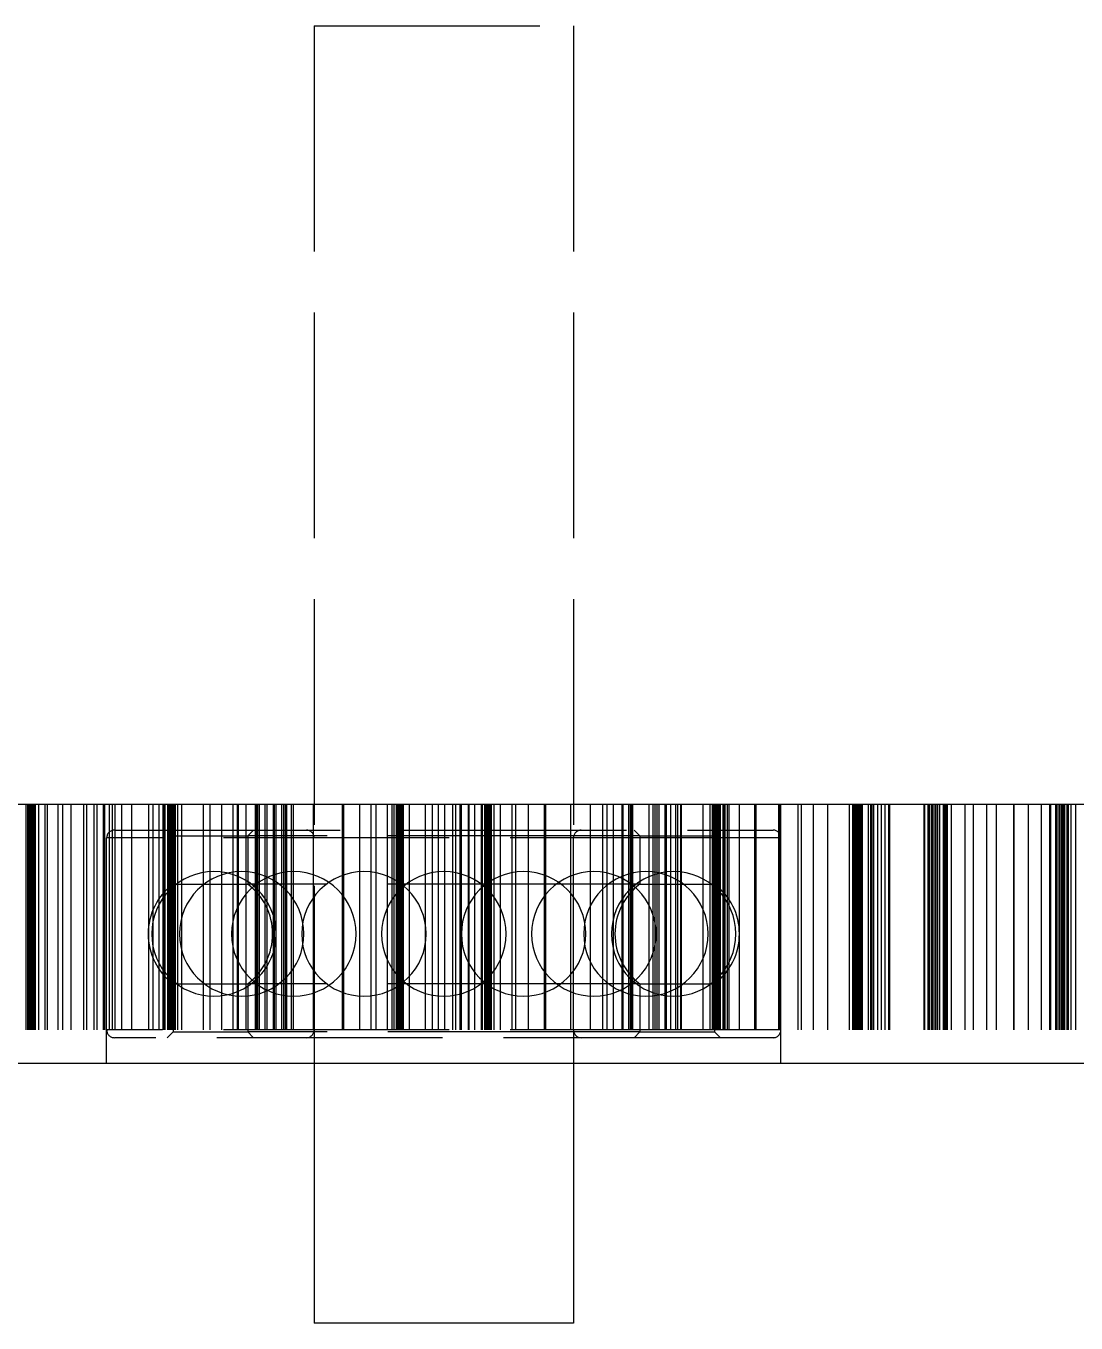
# Model space of a CAD drawing. Extents: x -49 to 4846, y -968 to 1090.
# Drawn here: x 4278.6 to 4319, y -477.9 to -427.9 of the extents above; entities that cross this region are included whole.
import ezdxf

# ---------------------------------------------------------------- set-up
doc = ezdxf.new("R2010")
doc.units = 0
doc.linetypes.add('DASHED', pattern=[11.05, 8.7, -2.35])
doc.linetypes.add('DOT', pattern=[2.2, 1.1, -1.1])
doc.layers.get('0').update_dxf_attribs({"linetype": 'CONTINUOUS'})
doc.layers.add('INVISIBLE', color=6, linetype='DOT')

msp = doc.modelspace()

# ---------------------------------------------------------------- linework, layer by layer
at = {"color": 1}
for p, q in [((4218.41165, -457.895823), (4526.803805, -457.895823)), ((4526.803805, -467.895823), (4218.41165, -467.895823)), ((4289.665441, -467.895823), (4289.665441, -477.895823)), ((4299.665441, -467.895823), (4299.665441, -477.895823)), ((4292.165441, -477.895823), (4289.665441, -477.895823)), ((4299.665441, -477.895823), (4292.165441, -477.895823))]:
    msp.add_line(p, q, dxfattribs=at)
at = {"layer": 'INVISIBLE', "linetype": 'DASHED'}
for p, q in [((4289.665441, -427.895823), (4299.665441, -427.895823)), ((4289.665441, -427.895823), (4289.665441, -467.895823)), ((4299.665441, -427.895823), (4299.665441, -459.195823)), ((4278.554333, -457.895823), (4278.554333, -467.895823)), ((4278.613398, -457.895823), (4278.613398, -467.895823)), ((4278.623508, -457.895823), (4278.623508, -467.895823)), ((4278.653107, -457.895823), (4278.653107, -467.895823)), ((4278.664704, -457.895823), (4278.664704, -467.895823)), ((4278.675875, -457.895823), (4278.675875, -467.895823)), ((4278.714435, -457.895823), (4278.714435, -467.895823)), ((4278.737237, -457.895823), (4278.737237, -467.895823)), ((4278.757952, -457.895823), (4278.757952, -467.895823)), ((4278.773581, -457.895823), (4278.773581, -467.895823)), ((4278.784749, -457.895823), (4278.784749, -467.895823)), ((4278.805972, -457.895823), (4278.805972, -467.895823)), ((4278.808433, -457.895823), (4278.808433, -467.895823)), ((4278.830329, -457.895823), (4278.830329, -467.895823)), ((4278.86932, -457.895823), (4278.86932, -467.895823)), ((4278.877835, -457.895823), (4278.877835, -467.895823)), ((4278.903627, -457.895823), (4278.903627, -467.895823)), ((4279.031274, -457.895823), (4279.031274, -467.895823)), ((4279.033013, -457.895823), (4279.033013, -467.895823)), ((4279.281704, -457.895823), (4279.281704, -467.895823)), ((4279.375498, -457.895823), (4279.375498, -467.895823)), ((4279.780935, -457.895823), (4279.780935, -467.895823)), ((4279.958013, -457.895823), (4279.958013, -467.895823)), ((4280.278449, -457.895823), (4280.278449, -467.895823)), ((4280.773348, -457.895823), (4280.773348, -467.895823)), ((4280.886489, -457.895823), (4280.886489, -467.895823)), ((4281.166712, -457.895823), (4281.166712, -467.895823)), ((4281.172763, -457.895823), (4281.172763, -467.895823)), ((4281.28224, -457.895823), (4281.28224, -467.895823)), ((4281.529248, -457.895823), (4281.529248, -467.895823)), ((4281.585628, -457.895823), (4281.585628, -467.895823)), ((4281.665441, -467.895823), (4281.665441, -457.895823)), ((4281.765139, -457.895823), (4281.765139, -467.895823)), ((4281.876992, -457.895823), (4281.876992, -467.895823)), ((4281.97644, -457.895823), (4281.97644, -467.895823)), ((4282.234814, -457.895823), (4282.234814, -467.895823)), ((4282.627298, -457.895823), (4282.627298, -467.895823)), ((4283.281016, -457.895823), (4283.281016, -467.895823)), ((4283.446513, -457.895823), (4283.446513, -467.895823)), ((4283.678949, -457.895823), (4283.678949, -467.895823)), ((4283.83374, -457.895823), (4283.83374, -467.895823)), ((4283.871821, -457.895823), (4283.871821, -467.895823)), ((4283.90614, -457.895823), (4283.90614, -467.895823)), ((4284.00585, -457.895823), (4284.00585, -467.895823)), ((4284.009891, -457.895823), (4284.009891, -467.895823)), ((4284.062435, -457.895823), (4284.062435, -467.895823)), ((4284.105498, -457.895823), (4284.105498, -467.895823)), ((4284.135365, -457.895823), (4284.135365, -467.895823)), ((4284.19087, -457.895823), (4284.19087, -467.895823)), ((4284.194761, -457.895823), (4284.194761, -467.895823)), ((4284.227461, -457.895823), (4284.227461, -467.895823)), ((4284.277648, -457.895823), (4284.277648, -467.895823)), ((4284.287279, -457.895823), (4284.287279, -467.895823)), ((4284.313455, -457.895823), (4284.313455, -467.895823)), ((4284.40088, -457.895823), (4284.40088, -467.895823)), ((4284.556843, -457.895823), (4284.556843, -467.895823)), ((4285.391364, -457.895823), (4285.391364, -467.895823)), ((4285.649277, -457.895823), (4285.649277, -467.895823)), ((4286.093565, -457.895823), (4286.093565, -467.895823)), ((4286.529912, -457.895823), (4286.529912, -467.895823)), ((4286.699895, -457.895823), (4286.699895, -467.895823)), ((4286.742307, -457.895823), (4286.742307, -467.895823)), ((4287.026455, -457.895823), (4287.026455, -467.895823)), ((4287.393916, -457.895823), (4287.393916, -467.895823)), ((4287.396723, -457.895823), (4287.396723, -467.895823)), ((4287.397008, -457.895823), (4287.397008, -467.895823)), ((4287.399961, -457.895823), (4287.399961, -467.895823)), ((4287.406739, -457.895823), (4287.406739, -467.895823)), ((4287.409189, -457.895823), (4287.409189, -467.895823)), ((4287.411148, -457.895823), (4287.411148, -467.895823)), ((4287.416594, -457.895823), (4287.416594, -467.895823)), ((4287.420263, -457.895823), (4287.420263, -467.895823)), ((4287.434122, -457.895823), (4287.434122, -467.895823)), ((4287.443868, -457.895823), (4287.443868, -467.895823)), ((4287.477669, -457.895823), (4287.477669, -467.895823)), ((4287.543754, -457.895823), (4287.543754, -467.895823)), ((4287.765864, -457.895823), (4287.765864, -467.895823)), ((4287.846306, -457.895823), (4287.846306, -467.895823)), ((4288.08042, -457.895823), (4288.08042, -467.895823)), ((4288.127818, -457.895823), (4288.127818, -467.895823)), ((4288.183286, -457.895823), (4288.183286, -467.895823)), ((4288.403506, -457.895823), (4288.403506, -467.895823)), ((4288.487035, -457.895823), (4288.487035, -467.895823)), ((4288.55019, -457.895823), (4288.55019, -467.895823)), ((4288.599251, -457.895823), (4288.599251, -467.895823)), ((4288.78588, -457.895823), (4288.78588, -467.895823)), ((4288.855567, -457.895823), (4288.855567, -467.895823)), ((4289.628482, -457.895823), (4289.628482, -467.895823)), ((4290.747985, -457.895823), (4290.747985, -467.895823)), ((4290.793449, -457.895823), (4290.793449, -467.895823)), ((4291.413029, -457.895823), (4291.413029, -467.895823)), ((4291.858222, -457.895823), (4291.858222, -467.895823)), ((4292.038759, -457.895823), (4292.038759, -467.895823)), ((4292.486456, -457.895823), (4292.486456, -467.895823)), ((4292.656576, -457.895823), (4292.656576, -467.895823)), ((4292.740926, -457.895823), (4292.740926, -467.895823)), ((4292.833993, -457.895823), (4292.833993, -467.895823)), ((4292.856242, -457.895823), (4292.856242, -467.895823)), ((4292.876039, -457.895823), (4292.876039, -467.895823)), ((4292.931982, -457.895823), (4292.931982, -467.895823)), ((4292.934193, -457.895823), (4292.934193, -467.895823)), ((4292.962487, -457.895823), (4292.962487, -467.895823)), ((4292.984958, -457.895823), (4292.984958, -467.895823)), ((4293.000098, -457.895823), (4293.000098, -467.895823)), ((4293.027049, -457.895823), (4293.027049, -467.895823)), ((4293.02887, -457.895823), (4293.02887, -467.895823)), ((4293.043754, -457.895823), (4293.043754, -467.895823)), ((4293.064691, -457.895823), (4293.064691, -467.895823)), ((4293.068343, -457.895823), (4293.068343, -467.895823)), ((4293.077333, -457.895823), (4293.077333, -467.895823)), ((4293.092678, -457.895823), (4293.092678, -467.895823)), ((4293.326915, -457.895823), (4293.326915, -467.895823)), ((4293.944929, -457.895823), (4293.944929, -467.895823)), ((4294.215287, -457.895823), (4294.215287, -467.895823)), ((4294.442828, -457.895823), (4294.442828, -467.895823)), ((4294.688918, -457.895823), (4294.688918, -467.895823)), ((4295.004752, -457.895823), (4295.004752, -467.895823)), ((4295.115596, -457.895823), (4295.115596, -467.895823)), ((4295.290408, -457.895823), (4295.290408, -467.895823)), ((4295.332212, -457.895823), (4295.332212, -467.895823)), ((4295.605116, -457.895823), (4295.605116, -467.895823)), ((4295.631618, -457.895823), (4295.631618, -467.895823)), ((4295.854651, -457.895823), (4295.854651, -467.895823)), ((4296.10314, -457.895823), (4296.10314, -467.895823)), ((4296.148207, -457.895823), (4296.148207, -467.895823)), ((4296.238204, -457.895823), (4296.238204, -467.895823)), ((4296.253549, -457.895823), (4296.253549, -467.895823)), ((4296.262539, -457.895823), (4296.262539, -467.895823)), ((4296.266192, -457.895823), (4296.266192, -467.895823)), ((4296.287129, -457.895823), (4296.287129, -467.895823)), ((4296.302012, -457.895823), (4296.302012, -467.895823)), ((4296.303833, -457.895823), (4296.303833, -467.895823)), ((4296.330785, -457.895823), (4296.330785, -467.895823)), ((4296.345925, -457.895823), (4296.345925, -467.895823)), ((4296.368395, -457.895823), (4296.368395, -467.895823)), ((4296.396689, -457.895823), (4296.396689, -467.895823)), ((4296.398901, -457.895823), (4296.398901, -467.895823)), ((4296.44107, -457.895823), (4296.44107, -467.895823)), ((4296.454843, -457.895823), (4296.454843, -467.895823)), ((4296.47464, -457.895823), (4296.47464, -467.895823)), ((4296.49689, -457.895823), (4296.49689, -467.895823)), ((4296.589956, -457.895823), (4296.589956, -467.895823)), ((4296.844426, -457.895823), (4296.844426, -467.895823)), ((4297.292123, -457.895823), (4297.292123, -467.895823)), ((4297.426417, -457.895823), (4297.426417, -467.895823)), ((4297.917853, -457.895823), (4297.917853, -467.895823)), ((4298.538976, -457.895823), (4298.538976, -467.895823)), ((4298.582898, -457.895823), (4298.582898, -467.895823)), ((4299.553004, -457.895823), (4299.553004, -467.895823)), ((4300.311302, -457.895823), (4300.311302, -467.895823)), ((4300.780692, -457.895823), (4300.780692, -467.895823)), ((4300.946512, -457.895823), (4300.946512, -467.895823)), ((4301.203064, -457.895823), (4301.203064, -467.895823)), ((4301.530788, -457.895823), (4301.530788, -467.895823)), ((4301.565019, -457.895823), (4301.565019, -467.895823)), ((4301.787129, -457.895823), (4301.787129, -467.895823)), ((4301.853213, -457.895823), (4301.853213, -467.895823)), ((4301.887014, -457.895823), (4301.887014, -467.895823)), ((4301.910619, -457.895823), (4301.910619, -467.895823)), ((4301.914289, -457.895823), (4301.914289, -467.895823)), ((4301.919207, -457.895823), (4301.919207, -467.895823)), ((4301.921693, -457.895823), (4301.921693, -467.895823)), ((4301.924143, -457.895823), (4301.924143, -467.895823)), ((4301.930922, -457.895823), (4301.930922, -467.895823)), ((4301.933874, -457.895823), (4301.933874, -467.895823)), ((4301.934834, -457.895823), (4301.934834, -467.895823)), ((4301.937863, -457.895823), (4301.937863, -467.895823)), ((4302.566571, -457.895823), (4302.566571, -467.895823)), ((4302.730994, -457.895823), (4302.730994, -467.895823)), ((4302.80097, -457.895823), (4302.80097, -467.895823)), ((4302.877078, -457.895823), (4302.877078, -467.895823)), ((4302.953456, -457.895823), (4302.953456, -467.895823)), ((4303.194598, -457.895823), (4303.194598, -467.895823)), ((4303.23475, -457.895823), (4303.23475, -467.895823)), ((4303.402095, -457.895823), (4303.402095, -467.895823)), ((4303.596199, -457.895823), (4303.596199, -467.895823)), ((4303.681605, -457.895823), (4303.681605, -467.895823)), ((4303.793122, -457.895823), (4303.793122, -467.895823)), ((4303.81883, -457.895823), (4303.81883, -467.895823)), ((4304.653966, -457.895823), (4304.653966, -467.895823)), ((4304.930002, -457.895823), (4304.930002, -467.895823)), ((4305.017427, -457.895823), (4305.017427, -467.895823)), ((4305.043603, -457.895823), (4305.043603, -467.895823)), ((4305.053234, -457.895823), (4305.053234, -467.895823)), ((4305.103421, -457.895823), (4305.103421, -467.895823)), ((4305.136122, -457.895823), (4305.136122, -467.895823)), ((4305.140012, -457.895823), (4305.140012, -467.895823)), ((4305.195518, -457.895823), (4305.195518, -467.895823)), ((4305.225386, -457.895823), (4305.225386, -467.895823)), ((4305.268447, -457.895823), (4305.268447, -467.895823)), ((4305.32099, -457.895823), (4305.32099, -467.895823)), ((4305.325032, -457.895823), (4305.325032, -467.895823)), ((4305.424742, -457.895823), (4305.424742, -467.895823)), ((4305.459061, -457.895823), (4305.459061, -467.895823)), ((4305.497143, -457.895823), (4305.497143, -467.895823)), ((4305.590628, -457.895823), (4305.590628, -467.895823)), ((4305.651932, -457.895823), (4305.651932, -467.895823)), ((4306.049866, -457.895823), (4306.049866, -467.895823)), ((4306.645359, -457.895823), (4306.645359, -467.895823)), ((4306.703584, -457.895823), (4306.703584, -467.895823)), ((4307.565743, -457.895823), (4307.565743, -467.895823)), ((4307.603702, -457.895823), (4307.603702, -467.895823)), ((4307.665441, -459.195823), (4307.665441, -457.895823)), ((4308.31825, -457.895823), (4308.31825, -467.895823)), ((4308.444393, -457.895823), (4308.444393, -467.895823)), ((4308.915236, -457.895823), (4308.915236, -467.895823)), ((4309.462927, -457.895823), (4309.462927, -467.895823)), ((4310.29787, -457.895823), (4310.29787, -467.895823)), ((4310.299608, -457.895823), (4310.299608, -467.895823)), ((4310.427256, -457.895823), (4310.427256, -467.895823)), ((4310.453047, -457.895823), (4310.453047, -467.895823)), ((4310.461563, -457.895823), (4310.461563, -467.895823)), ((4310.500553, -457.895823), (4310.500553, -467.895823)), ((4310.522449, -457.895823), (4310.522449, -467.895823)), ((4310.524911, -457.895823), (4310.524911, -467.895823)), ((4310.546134, -457.895823), (4310.546134, -467.895823)), ((4310.557301, -457.895823), (4310.557301, -467.895823)), ((4310.572929, -457.895823), (4310.572929, -467.895823)), ((4310.593645, -457.895823), (4310.593645, -467.895823)), ((4310.616447, -457.895823), (4310.616447, -467.895823)), ((4310.618101, -457.895823), (4310.618101, -467.895823)), ((4310.655008, -457.895823), (4310.655008, -467.895823)), ((4310.666178, -457.895823), (4310.666178, -467.895823)), ((4310.677775, -457.895823), (4310.677775, -467.895823)), ((4310.707374, -457.895823), (4310.707374, -467.895823)), ((4310.717485, -457.895823), (4310.717485, -467.895823)), ((4310.776549, -457.895823), (4310.776549, -467.895823)), ((4310.789733, -457.895823), (4310.789733, -467.895823)), ((4310.803469, -457.895823), (4310.803469, -467.895823)), ((4311.031548, -457.895823), (4311.031548, -467.895823)), ((4311.113503, -457.895823), (4311.113503, -467.895823)), ((4311.17586, -457.895823), (4311.17586, -467.895823)), ((4311.241509, -457.895823), (4311.241509, -467.895823)), ((4311.395157, -457.895823), (4311.395157, -467.895823)), ((4311.536237, -457.895823), (4311.536237, -467.895823)), ((4311.673965, -457.895823), (4311.673965, -467.895823)), ((4311.818362, -457.895823), (4311.818362, -467.895823)), ((4311.830068, -457.895823), (4311.830068, -467.895823)), ((4311.853565, -457.895823), (4311.853565, -467.895823)), ((4313.173189, -457.895823), (4313.173189, -467.895823)), ((4313.197926, -457.895823), (4313.197926, -467.895823)), ((4313.328874, -457.895823), (4313.328874, -467.895823)), ((4313.371091, -457.895823), (4313.371091, -467.895823)), ((4313.38628, -457.895823), (4313.38628, -467.895823)), ((4313.463524, -457.895823), (4313.463524, -467.895823)), ((4313.512612, -457.895823), (4313.512612, -467.895823)), ((4313.518402, -457.895823), (4313.518402, -467.895823)), ((4313.600035, -457.895823), (4313.600035, -467.895823)), ((4313.643327, -457.895823), (4313.643327, -467.895823)), ((4313.705097, -457.895823), (4313.705097, -467.895823)), ((4313.779593, -457.895823), (4313.779593, -467.895823)), ((4313.785289, -457.895823), (4313.785289, -467.895823)), ((4313.924408, -457.895823), (4313.924408, -467.895823)), ((4313.971749, -457.895823), (4313.971749, -467.895823)), ((4314.023998, -457.895823), (4314.023998, -467.895823)), ((4314.081339, -457.895823), (4314.081339, -467.895823)), ((4314.233747, -457.895823), (4314.233747, -467.895823)), ((4314.757752, -457.895823), (4314.757752, -467.895823)), ((4315.073103, -457.895823), (4315.073103, -467.895823)), ((4315.58892, -457.895823), (4315.58892, -467.895823)), ((4315.971093, -457.895823), (4315.971093, -467.895823)), ((4316.638409, -457.895823), (4316.638409, -467.895823)), ((4316.649827, -457.895823), (4316.649827, -467.895823)), ((4317.194263, -457.895823), (4317.194263, -467.895823)), ((4317.7027, -457.895823), (4317.7027, -467.895823)), ((4317.703683, -457.895823), (4317.703683, -467.895823)), ((4318.023432, -457.895823), (4318.023432, -467.895823)), ((4318.062715, -457.895823), (4318.062715, -467.895823)), ((4318.255026, -457.895823), (4318.255026, -467.895823)), ((4318.296893, -457.895823), (4318.296893, -467.895823)), ((4318.311066, -457.895823), (4318.311066, -467.895823)), ((4318.378115, -457.895823), (4318.378115, -467.895823)), ((4318.417364, -457.895823), (4318.417364, -467.895823)), ((4318.421853, -457.895823), (4318.421853, -467.895823)), ((4318.482438, -457.895823), (4318.482438, -467.895823)), ((4318.512761, -457.895823), (4318.512761, -467.895823)), ((4318.545956, -457.895823), (4318.545956, -467.895823)), ((4318.554185, -457.895823), (4318.554185, -467.895823)), ((4318.6016, -457.895823), (4318.6016, -467.895823)), ((4318.60512, -457.895823), (4318.60512, -467.895823)), ((4318.687051, -457.895823), (4318.687051, -467.895823)), ((4318.713314, -457.895823), (4318.713314, -467.895823)), ((4318.741446, -457.895823), (4318.741446, -467.895823)), ((4318.846404, -457.895823), (4318.846404, -467.895823)), ((4319.030964, -457.895823), (4319.030964, -467.895823)), ((4281.965441, -458.895823), (4307.365441, -458.895823)), ((4284.000441, -458.895823), (4284.225441, -459.120823)), ((4287.330441, -458.895823), (4287.105441, -459.120823)), ((4302.000441, -458.895823), (4302.225441, -459.120823)), ((4305.330441, -458.895823), (4305.105441, -459.120823)), ((4305.923771, -459.195823), (4281.665441, -459.195823)), ((4284.225441, -459.120823), (4287.105441, -459.120823)), ((4284.225441, -459.120823), (4284.225441, -460.975823)), ((4301.212593, -459.120823), (4287.105441, -459.120823)), ((4287.105441, -459.120823), (4287.105441, -460.975823)), ((4299.665441, -466.595823), (4299.665441, -459.195823)), ((4302.225441, -459.120823), (4301.212593, -459.120823)), ((4302.225441, -459.120823), (4302.225441, -460.975823)), ((4302.225441, -459.120823), (4305.105441, -459.120823)), ((4305.105441, -459.120823), (4305.105441, -460.975823)), ((4307.665441, -459.195823), (4305.923771, -459.195823)), ((4307.665441, -466.595823), (4307.665441, -459.195823)), ((4284.225441, -460.975823), (4287.105441, -460.975823)), ((4301.212593, -460.975823), (4287.105441, -460.975823)), ((4302.225441, -460.975823), (4301.212593, -460.975823)), ((4302.225441, -460.975823), (4305.105441, -460.975823)), ((4284.225441, -464.815823), (4287.105441, -464.815823)), ((4284.225441, -464.815823), (4284.225441, -466.670823)), ((4301.212593, -464.815823), (4287.105441, -464.815823)), ((4287.105441, -464.815823), (4287.105441, -466.670823)), ((4302.225441, -464.815823), (4301.212593, -464.815823)), ((4302.225441, -464.815823), (4302.225441, -466.670823)), ((4302.225441, -464.815823), (4305.105441, -464.815823)), ((4305.105441, -464.815823), (4305.105441, -466.670823)), ((4305.923771, -466.595823), (4281.665441, -466.595823)), ((4305.663964, -466.895823), (4281.965441, -466.895823)), ((4284.225441, -466.670823), (4284.000441, -466.895823)), ((4284.225441, -466.670823), (4287.105441, -466.670823)), ((4301.212593, -466.670823), (4287.105441, -466.670823)), ((4287.105441, -466.670823), (4287.330441, -466.895823)), ((4299.665441, -466.595823), (4299.665441, -467.895823)), ((4302.225441, -466.670823), (4301.212593, -466.670823)), ((4302.225441, -466.670823), (4302.000441, -466.895823)), ((4302.225441, -466.670823), (4305.105441, -466.670823)), ((4305.105441, -466.670823), (4305.330441, -466.895823)), ((4307.365441, -466.895823), (4305.663964, -466.895823)), ((4307.665441, -466.595823), (4305.923771, -466.595823)), ((4307.665441, -467.895823), (4307.665441, -466.595823))]:
    msp.add_line(p, q, dxfattribs=at)
for centre, radius, start, end in [((4281.965441, -459.195823), 0.3, 90, 180), ((4289.365441, -459.195823), 0.3, 0, 90), ((4299.965441, -459.195823), 0.3, 90, 180), ((4307.365441, -459.195823), 0.3, 0, 90), ((4285.802171, -462.895823), 2.4, 90, 180), ((4286.871213, -462.895823), 2.4, 90, 180), ((4285.802171, -462.895823), 2.4, 0, 90), ((4288.880353, -462.895823), 2.4, 90, 180), ((4286.871213, -462.895823), 2.4, 0, 90), ((4288.880353, -462.895823), 2.4, 0, 90), ((4291.58726, -462.895823), 2.4, 90, 180), ((4291.58726, -462.895823), 2.4, 0, 90), ((4294.665441, -462.895823), 2.4, 90, 180), ((4294.665441, -462.895823), 2.4, 0, 90), ((4297.743622, -462.895823), 2.4, 90, 180), ((4297.743622, -462.895823), 2.4, 0, 90), ((4300.45053, -462.895823), 2.4, 90, 180), ((4302.45967, -462.895823), 2.4, 90, 180), ((4300.45053, -462.895823), 2.4, 0, 90), ((4303.528711, -462.895823), 2.4, 90, 180), ((4302.45967, -462.895823), 2.4, 0, 90), ((4303.528711, -462.895823), 2.4, 0, 90), ((4285.665441, -462.895823), 2.4, 126.869898, 233.130102), ((4285.665441, -462.895823), 2.4, 306.869898, 53.130102), ((4303.665441, -462.895823), 2.4, 126.869898, 233.130102), ((4303.665441, -462.895823), 2.4, 306.869898, 53.130102), ((4285.802171, -462.895823), 2.4, 180, 270), ((4286.871213, -462.895823), 2.4, 180, 270), ((4285.802171, -462.895823), 2.4, 270, 0), ((4288.880353, -462.895823), 2.4, 180, 270), ((4286.871213, -462.895823), 2.4, 270, 0), ((4288.880353, -462.895823), 2.4, 270, 0), ((4291.58726, -462.895823), 2.4, 180, 270), ((4291.58726, -462.895823), 2.4, 270, 0), ((4294.665441, -462.895823), 2.4, 180, 270), ((4294.665441, -462.895823), 2.4, 270, 0), ((4297.743622, -462.895823), 2.4, 180, 270), ((4297.743622, -462.895823), 2.4, 270, 0), ((4300.45053, -462.895823), 2.4, 180, 270), ((4302.45967, -462.895823), 2.4, 180, 270), ((4300.45053, -462.895823), 2.4, 270, 0), ((4303.528711, -462.895823), 2.4, 180, 270), ((4302.45967, -462.895823), 2.4, 270, 0), ((4303.528711, -462.895823), 2.4, 270, 0), ((4281.965441, -466.595823), 0.3, 180, 270), ((4289.365441, -466.595823), 0.3, 270, 0), ((4299.965441, -466.595823), 0.3, 180, 270), ((4307.365441, -466.595823), 0.3, 270, 0)]:
    msp.add_arc(centre, radius, start, end, dxfattribs=at)

doc.saveas('drawing.dxf')
